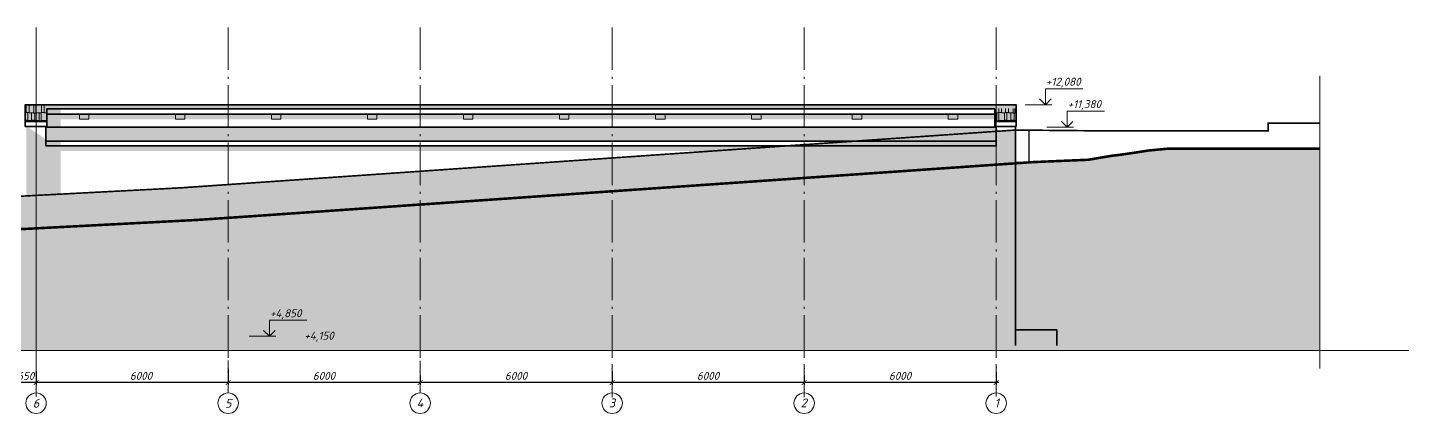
# Model space of a CAD drawing. Header units: millimetres. Extents: x -6419137 to 687965, y -598396 to 179722.
# Drawn here: x 397284 to 440249, y 111655 to 123709 of the extents above; entities that cross this region are included whole.
import ezdxf

# ---------------------------------------------------------------- set-up
doc = ezdxf.new("R2010")
doc.units = ezdxf.units.MM
doc.header["$MEASUREMENT"] = 0
doc.linetypes.add('Double Dashed', pattern=[1797.222233, 1325, -211.666656, 63.333344, -197.222233])
for name, color, linetype, lineweight in [('оси_Ном._пера__96', 7, 'Continuous', 5), ('оси_Ном._пера__97', 7, 'Continuous', 20), ('размеры_Ном._пера__96', 7, 'Continuous', 5), ('стены наруж_Ном._пера__95', 251, 'Continuous', 13), ('текст_Ном._пера__1', 7, 'Continuous', 25), ('чертеж_Ном._пера__91', 250, 'Continuous', 5), ('чертеж_Ном._пера__96', 7, 'Continuous', 13), ('чертеж_Ном._пера__98', 7, 'Continuous', 35), ('Штрих', 16, 'Continuous', 0), ('Штриховка', 7, 'Continuous', 5)]:
    doc.layers.add(name, color=color, linetype=linetype, lineweight=lineweight)
doc.layers.add('размеры', color=7, linetype='Continuous')
doc.layers.add('стены наруж', color=7, linetype='Continuous')
doc.styles.get("Standard").update_dxf_attribs({"font": 'isocpeui.ttf'})
doc.dimstyles.new('STEP', dxfattribs={"dimtxt": 200, "dimasz": 150, "dimexe": 80, "dimexo": 80, "dimgap": 80, "dimtad": 1, "dimdec": 0, "dimzin": 0, "dimdsep": 46, "dimtxsty": 'Standard', "dimblk": 'ARCHTICK', "dimcen": 150, "dimdle": 80, "dimadec": 0, "dimazin": 0, "dimtfac": 1, "dimtdec": 0, "dimtofl": 0, "dimtmove": 1, "dimatfit": 3, "dimfxl": 1, "dimtolj": 1, "dimtzin": 0, "dimarcsym": 0})
pattern_1 = [(0, (0.008, -32552.83), (510, 240), [120, -100, 140, -60, 180, -80]), (0, (120, -32542.83), (510, 240), [100, -380, 80, -120]), (0, (360, -32567.83), (510, 240), [60, -620]), (90, (0.008, -32552.83), (-170, 240), [230, -730]), (90, (120, -32552.83), (-170, 240), [225, -735]), (90, (220, -32552.83), (-170, 240), [210, -750]), (90, (360, -32567.83), (-170, 240), [230, -730]), (90, (420, -32567.83), (-170, 240), [230, -730]), (90, (600, -32552.83), (-170, 240), [220, -740])]

# ---------------------------------------------------------------- blocks, each defined once
blk = doc.blocks.new('_ArchTick')
at = {"color": 0, "linetype": 'ByBlock', "const_width": 0.15}
blk.add_lwpolyline([(-0.5, -0.5), (0.5, 0.5)], dxfattribs=at)
blk = doc.blocks.new('*D48')
at = {"layer": 'Defpoints', "color": 0, "transparency": 16777216}
for p in [(427553, 113018), (421553, 112933), (421553, 112625)]:
    blk.add_point(p, dxfattribs=at)
at = {"layer": 'размеры_Ном._пера__96', "color": 0, "lineweight": -2, "transparency": 16777216}
for p, q in [((427633, 112625), (421473, 112625)), ((421553, 112853), (421553, 112545)), ((427553, 112938), (427553, 112545))]:
    blk.add_line(p, q, dxfattribs=at)
at = {"layer": 'размеры_Ном._пера__96', "color": 0, "lineweight": -2, "transparency": 16777216, "xscale": 150, "yscale": 150, "zscale": 150, "rotation": 180}
blk.add_blockref('_ArchTick', (421553, 112625), dxfattribs=at)
at = {"layer": 'размеры_Ном._пера__96', "color": 0, "lineweight": -2, "transparency": 16777216, "xscale": 150, "yscale": 150, "zscale": 150}
blk.add_blockref('_ArchTick', (427553, 112625), dxfattribs=at)
at = {"layer": 'размеры_Ном._пера__96', "color": 0, "transparency": 16777216, "insert": (424548, 112830), "char_height": 250, "attachment_point": 5}
blk.add_mtext('\\A1;6000', dxfattribs=at)
blk = doc.blocks.new('*D49')
at = {"layer": 'Defpoints', "color": 0, "transparency": 16777216}
for p in [(415553, 113044), (415553, 112625), (421553, 112933)]:
    blk.add_point(p, dxfattribs=at)
at = {"layer": 'размеры_Ном._пера__96', "color": 0, "lineweight": -2, "transparency": 16777216}
for p, q in [((421633, 112625), (415473, 112625)), ((415553, 112964), (415553, 112545)), ((421553, 112853), (421553, 112545))]:
    blk.add_line(p, q, dxfattribs=at)
at = {"layer": 'размеры_Ном._пера__96', "color": 0, "lineweight": -2, "transparency": 16777216, "xscale": 150, "yscale": 150, "zscale": 150, "rotation": 180}
blk.add_blockref('_ArchTick', (415553, 112625), dxfattribs=at)
at = {"layer": 'размеры_Ном._пера__96', "color": 0, "lineweight": -2, "transparency": 16777216, "xscale": 150, "yscale": 150, "zscale": 150}
blk.add_blockref('_ArchTick', (421553, 112625), dxfattribs=at)
at = {"layer": 'размеры_Ном._пера__96', "color": 0, "transparency": 16777216, "insert": (418548, 112830), "char_height": 250, "attachment_point": 5}
blk.add_mtext('\\A1;6000', dxfattribs=at)
blk = doc.blocks.new('*D50')
at = {"layer": 'Defpoints', "color": 0, "transparency": 16777216}
for p in [(415553, 113044), (409553, 112922), (409553, 112625)]:
    blk.add_point(p, dxfattribs=at)
at = {"layer": 'размеры_Ном._пера__96', "color": 0, "lineweight": -2, "transparency": 16777216}
for p, q in [((415633, 112625), (409473, 112625)), ((409553, 112842), (409553, 112545)), ((415553, 112964), (415553, 112545))]:
    blk.add_line(p, q, dxfattribs=at)
at = {"layer": 'размеры_Ном._пера__96', "color": 0, "lineweight": -2, "transparency": 16777216, "xscale": 150, "yscale": 150, "zscale": 150, "rotation": 180}
blk.add_blockref('_ArchTick', (409553, 112625), dxfattribs=at)
at = {"layer": 'размеры_Ном._пера__96', "color": 0, "lineweight": -2, "transparency": 16777216, "xscale": 150, "yscale": 150, "zscale": 150}
blk.add_blockref('_ArchTick', (415553, 112625), dxfattribs=at)
at = {"layer": 'размеры_Ном._пера__96', "color": 0, "transparency": 16777216, "insert": (412548, 112830), "char_height": 250, "attachment_point": 5}
blk.add_mtext('\\A1;6000', dxfattribs=at)
blk = doc.blocks.new('*D51')
at = {"layer": 'Defpoints', "color": 0, "transparency": 16777216}
for p in [(403553, 112826), (403553, 112625), (409553, 112922)]:
    blk.add_point(p, dxfattribs=at)
at = {"layer": 'размеры_Ном._пера__96', "color": 0, "lineweight": -2, "transparency": 16777216}
for p, q in [((409633, 112625), (403473, 112625)), ((403553, 112746), (403553, 112545)), ((409553, 112842), (409553, 112545))]:
    blk.add_line(p, q, dxfattribs=at)
at = {"layer": 'размеры_Ном._пера__96', "color": 0, "lineweight": -2, "transparency": 16777216, "xscale": 150, "yscale": 150, "zscale": 150, "rotation": 180}
blk.add_blockref('_ArchTick', (403553, 112625), dxfattribs=at)
at = {"layer": 'размеры_Ном._пера__96', "color": 0, "lineweight": -2, "transparency": 16777216, "xscale": 150, "yscale": 150, "zscale": 150}
blk.add_blockref('_ArchTick', (409553, 112625), dxfattribs=at)
at = {"layer": 'размеры_Ном._пера__96', "color": 0, "transparency": 16777216, "insert": (406548, 112830), "char_height": 250, "attachment_point": 5}
blk.add_mtext('\\A1;6000', dxfattribs=at)
blk = doc.blocks.new('*D52')
at = {"layer": 'Defpoints', "color": 0, "transparency": 16777216}
for p in [(397553, 113044), (403553, 113126), (397553, 112625)]:
    blk.add_point(p, dxfattribs=at)
at = {"layer": 'размеры_Ном._пера__96', "color": 0, "lineweight": -2, "transparency": 16777216}
for p, q in [((403553, 113046), (403553, 112545)), ((403633, 112625), (397473, 112625)), ((397553, 112964), (397553, 112545))]:
    blk.add_line(p, q, dxfattribs=at)
at = {"layer": 'размеры_Ном._пера__96', "color": 0, "lineweight": -2, "transparency": 16777216, "xscale": 150, "yscale": 150, "zscale": 150, "rotation": 180}
blk.add_blockref('_ArchTick', (397553, 112625), dxfattribs=at)
at = {"layer": 'размеры_Ном._пера__96', "color": 0, "lineweight": -2, "transparency": 16777216, "xscale": 150, "yscale": 150, "zscale": 150}
blk.add_blockref('_ArchTick', (403553, 112625), dxfattribs=at)
at = {"layer": 'размеры_Ном._пера__96', "color": 0, "transparency": 16777216, "insert": (400831, 112830), "char_height": 250, "attachment_point": 5}
blk.add_mtext('\\A1;6000', dxfattribs=at)
blk = doc.blocks.new('*D53')
at = {"layer": 'Defpoints', "color": 0, "transparency": 16777216}
for p in [(397553, 113042), (396903, 112963), (396903, 112623)]:
    blk.add_point(p, dxfattribs=at)
at = {"layer": 'размеры_Ном._пера__96', "color": 0, "lineweight": -2, "transparency": 16777216}
for p, q in [((397633, 112623), (396823, 112623)), ((396903, 112883), (396903, 112543)), ((397553, 112962), (397553, 112543))]:
    blk.add_line(p, q, dxfattribs=at)
at = {"layer": 'размеры_Ном._пера__96', "color": 0, "lineweight": -2, "transparency": 16777216, "xscale": 150, "yscale": 150, "zscale": 150, "rotation": 180}
blk.add_blockref('_ArchTick', (396903, 112623), dxfattribs=at)
at = {"layer": 'размеры_Ном._пера__96', "color": 0, "lineweight": -2, "transparency": 16777216, "xscale": 150, "yscale": 150, "zscale": 150}
blk.add_blockref('_ArchTick', (397553, 112623), dxfattribs=at)
at = {"layer": 'размеры_Ном._пера__96', "color": 0, "transparency": 16777216, "insert": (397228, 112828), "char_height": 250, "attachment_point": 5}
blk.add_mtext('\\A1;650', dxfattribs=at)
blk = doc.blocks.new('*D86')
at = {"layer": 'Defpoints', "color": 0, "transparency": 16777216}
for p in [(427553, 113018), (421553, 112933), (421553, 112625)]:
    blk.add_point(p, dxfattribs=at)
at = {"layer": 'размеры_Ном._пера__96', "color": 0, "lineweight": -2, "transparency": 16777216}
for p, q in [((427633, 112625), (421473, 112625)), ((421553, 112853), (421553, 112545)), ((427553, 112938), (427553, 112545))]:
    blk.add_line(p, q, dxfattribs=at)
at = {"layer": 'размеры_Ном._пера__96', "color": 0, "lineweight": -2, "transparency": 16777216, "xscale": 150, "yscale": 150, "zscale": 150, "rotation": 180}
blk.add_blockref('_ArchTick', (421553, 112625), dxfattribs=at)
at = {"layer": 'размеры_Ном._пера__96', "color": 0, "lineweight": -2, "transparency": 16777216, "xscale": 150, "yscale": 150, "zscale": 150}
blk.add_blockref('_ArchTick', (427553, 112625), dxfattribs=at)
at = {"layer": 'размеры_Ном._пера__96', "color": 0, "transparency": 16777216, "insert": (424548, 112830), "char_height": 250, "attachment_point": 5}
blk.add_mtext('\\A1;6000', dxfattribs=at)
blk = doc.blocks.new('*D87')
at = {"layer": 'Defpoints', "color": 0, "transparency": 16777216}
for p in [(415553, 113044), (415553, 112625), (421553, 112933)]:
    blk.add_point(p, dxfattribs=at)
at = {"layer": 'размеры_Ном._пера__96', "color": 0, "lineweight": -2, "transparency": 16777216}
for p, q in [((421633, 112625), (415473, 112625)), ((415553, 112964), (415553, 112545)), ((421553, 112853), (421553, 112545))]:
    blk.add_line(p, q, dxfattribs=at)
at = {"layer": 'размеры_Ном._пера__96', "color": 0, "lineweight": -2, "transparency": 16777216, "xscale": 150, "yscale": 150, "zscale": 150, "rotation": 180}
blk.add_blockref('_ArchTick', (415553, 112625), dxfattribs=at)
at = {"layer": 'размеры_Ном._пера__96', "color": 0, "lineweight": -2, "transparency": 16777216, "xscale": 150, "yscale": 150, "zscale": 150}
blk.add_blockref('_ArchTick', (421553, 112625), dxfattribs=at)
at = {"layer": 'размеры_Ном._пера__96', "color": 0, "transparency": 16777216, "insert": (418548, 112830), "char_height": 250, "attachment_point": 5}
blk.add_mtext('\\A1;6000', dxfattribs=at)
blk = doc.blocks.new('*D88')
at = {"layer": 'Defpoints', "color": 0, "transparency": 16777216}
for p in [(415553, 113044), (409553, 112922), (409553, 112625)]:
    blk.add_point(p, dxfattribs=at)
at = {"layer": 'размеры_Ном._пера__96', "color": 0, "lineweight": -2, "transparency": 16777216}
for p, q in [((415633, 112625), (409473, 112625)), ((409553, 112842), (409553, 112545)), ((415553, 112964), (415553, 112545))]:
    blk.add_line(p, q, dxfattribs=at)
at = {"layer": 'размеры_Ном._пера__96', "color": 0, "lineweight": -2, "transparency": 16777216, "xscale": 150, "yscale": 150, "zscale": 150, "rotation": 180}
blk.add_blockref('_ArchTick', (409553, 112625), dxfattribs=at)
at = {"layer": 'размеры_Ном._пера__96', "color": 0, "lineweight": -2, "transparency": 16777216, "xscale": 150, "yscale": 150, "zscale": 150}
blk.add_blockref('_ArchTick', (415553, 112625), dxfattribs=at)
at = {"layer": 'размеры_Ном._пера__96', "color": 0, "transparency": 16777216, "insert": (412548, 112830), "char_height": 250, "attachment_point": 5}
blk.add_mtext('\\A1;6000', dxfattribs=at)
blk = doc.blocks.new('*D89')
at = {"layer": 'Defpoints', "color": 0, "transparency": 16777216}
for p in [(403553, 112826), (403553, 112625), (409553, 112922)]:
    blk.add_point(p, dxfattribs=at)
at = {"layer": 'размеры_Ном._пера__96', "color": 0, "lineweight": -2, "transparency": 16777216}
for p, q in [((409633, 112625), (403473, 112625)), ((403553, 112746), (403553, 112545)), ((409553, 112842), (409553, 112545))]:
    blk.add_line(p, q, dxfattribs=at)
at = {"layer": 'размеры_Ном._пера__96', "color": 0, "lineweight": -2, "transparency": 16777216, "xscale": 150, "yscale": 150, "zscale": 150, "rotation": 180}
blk.add_blockref('_ArchTick', (403553, 112625), dxfattribs=at)
at = {"layer": 'размеры_Ном._пера__96', "color": 0, "lineweight": -2, "transparency": 16777216, "xscale": 150, "yscale": 150, "zscale": 150}
blk.add_blockref('_ArchTick', (409553, 112625), dxfattribs=at)
at = {"layer": 'размеры_Ном._пера__96', "color": 0, "transparency": 16777216, "insert": (406548, 112830), "char_height": 250, "attachment_point": 5}
blk.add_mtext('\\A1;6000', dxfattribs=at)
blk = doc.blocks.new('*D90')
at = {"layer": 'Defpoints', "color": 0, "transparency": 16777216}
for p in [(397553, 113044), (403553, 113126), (397553, 112625)]:
    blk.add_point(p, dxfattribs=at)
at = {"layer": 'размеры_Ном._пера__96', "color": 0, "lineweight": -2, "transparency": 16777216}
for p, q in [((403553, 113046), (403553, 112545)), ((403633, 112625), (397473, 112625)), ((397553, 112964), (397553, 112545))]:
    blk.add_line(p, q, dxfattribs=at)
at = {"layer": 'размеры_Ном._пера__96', "color": 0, "lineweight": -2, "transparency": 16777216, "xscale": 150, "yscale": 150, "zscale": 150, "rotation": 180}
blk.add_blockref('_ArchTick', (397553, 112625), dxfattribs=at)
at = {"layer": 'размеры_Ном._пера__96', "color": 0, "lineweight": -2, "transparency": 16777216, "xscale": 150, "yscale": 150, "zscale": 150}
blk.add_blockref('_ArchTick', (403553, 112625), dxfattribs=at)
at = {"layer": 'размеры_Ном._пера__96', "color": 0, "transparency": 16777216, "insert": (400831, 112830), "char_height": 250, "attachment_point": 5}
blk.add_mtext('\\A1;6000', dxfattribs=at)
blk = doc.blocks.new('*D91')
at = {"layer": 'Defpoints', "color": 0, "transparency": 16777216}
for p in [(397553, 113042), (396903, 112963), (396903, 112623)]:
    blk.add_point(p, dxfattribs=at)
at = {"layer": 'размеры_Ном._пера__96', "color": 0, "lineweight": -2, "transparency": 16777216}
for p, q in [((397633, 112623), (396823, 112623)), ((396903, 112883), (396903, 112543)), ((397553, 112962), (397553, 112543))]:
    blk.add_line(p, q, dxfattribs=at)
at = {"layer": 'размеры_Ном._пера__96', "color": 0, "lineweight": -2, "transparency": 16777216, "xscale": 150, "yscale": 150, "zscale": 150, "rotation": 180}
blk.add_blockref('_ArchTick', (396903, 112623), dxfattribs=at)
at = {"layer": 'размеры_Ном._пера__96', "color": 0, "lineweight": -2, "transparency": 16777216, "xscale": 150, "yscale": 150, "zscale": 150}
blk.add_blockref('_ArchTick', (397553, 112623), dxfattribs=at)
at = {"layer": 'размеры_Ном._пера__96', "color": 0, "transparency": 16777216, "insert": (397228, 112828), "char_height": 250, "attachment_point": 5}
blk.add_mtext('\\A1;650', dxfattribs=at)
blk = doc.blocks.new('A$C40B03653')
at = {"layer": 'чертеж_Ном._пера__91', "linetype": 'Continuous', "lineweight": 15}
for p, q in [((66, -133), (66, 367)), ((66, 367), (1236, 367)), ((-566, -133), (266, -133))]:
    blk.add_line(p, q, dxfattribs=at)
at = {"layer": 'чертеж_Ном._пера__98', "linetype": 'Continuous'}
for q in [(-114, 47), (246, 47)]:
    blk.add_line((66, -133), q, dxfattribs=at)

msp = doc.modelspace()

# ---------------------------------------------------------------- hatches: boundary and pattern name
at = {"layer": 'размеры', "true_color": 0x7d6554}
h = msp.add_hatch(dxfattribs=at)
h.set_pattern_fill('GRAVEL', color=37, scale=1500, angle=12)
h.set_pattern_definition([(240.012788, (744.53, -11113.45), (-8930.963383, -15699.9329), [201.804, -19978.632]), (196.96974, (643.67, -11288.245), (17294.789277, 5209.631836), [346.302, -34283.887]), (144.510447, (312.445, -11389.32), (18102.75691, -13020.76005), [244.182, -24174.049]), (279.273689, (-181.804, -11877.75), (-4770.129323, 29656.295558), [315.357, -31220.337]), (304.833654, (-130.984, -12188.99), (-11078.51744, 16047.319132), [309.2325, -30614.0597]), (9.273689, (45.65, -12442.81), (-29656.295558, -4770.129323), [315.357, -31220.337]), (49.69424, (356.883, -12391.99), (-15955.202852, -18726.491982), [417.0435, -41287.273]), (84.255328, (626.655, -12073.95), (3409.464011, 34461.943578), [393.732, -38979.4822]), (133.429566, (666.065, -11682.2), (-15792.04918, 16578.937924), [316.425, -31326.1097]), (187.236358, (448.53, -11452.4), (16451.30295, 1963.321497), [361.248, -17701.144]), (234.397438, (90.164, -11497.907), (-14176.1139147, -19881.845847), [467.172, -46250.0625]), (150.814075, (1273.86, -11583.68), (-12141.755025, 6620.255653), [159.4515, -15785.767]), (183.469234, (1134.655, -11505.92), (19697.613287, 1119.835169), [303.3555, -30032.267]), (237, (831.9, -11524.3), (311.8675, -1467.2214), [212.1315, -1909.189]), (215.19859, (691.73, -11370.04), (6712.37193, 4493.78048), [114.237, -11309.4227]), (303.80141, (598.38, -11435.9), (-2402.82401, 4089.79667), [161.5545, -7916.1927]), (42.963757, (688.25, -11570.14), (3777.92913, 3870.04541), [262.3935, -8484.0343]), (173.56505, (880.27, -11391.3), (3246.31034, -843.48633), [189.7365, -4553.68]), (28.38954, (-252.61, -11616.77), (13736.611402, 7520.339566), [265.8, -26314.2677]), (82.346176, (-18.78, -11490.39), (-2438.342706, -17386.905557), [222.9915, -22076.1116]), (305.19859, (817.9, -11097.86), (-4493.78048, 6712.37193), [228.4725, -11195.187]), (355.61046, (949.59, -11284.56), (-15607.81662, 1282.988841), [265.8, -26314.2677]), (351.443955, (-59.25, -12526.45), (-7959.84208, 1375.10512), [256.32, -12559.6856]), (306.77514, (194.21, -12564.58), (-10766.649904, 14580.09773), [214.767, -21261.9646]), (78.80141, (1144.43, -12561.96), (1375.10512, 7959.84208), [228.4725, -11195.187]), (29.354025, (1188.805, -12337.84), (-17826.40807, -9923.163575), [251.4465, -24893.1354]), (81.443955, (425.5, -12714.78), (-1375.10512, -7959.84208), [128.16, -12687.8456]), (113.30993, (1056.4, -12580.68), (-2714.69155, 5557.01807), [76.485, -7572.0443]), (177.96376, (1026.13, -12510.43), (4713.53174, -531.6188), [309.2325, -5875.426]), (198.009006, (717.1, -12499.45), (14360.346475, 4585.896763), [286.575, -28370.8848]), (315.69007, (716.3, -11702.2), (-2090.95647, 2622.57527), [216.333, -5191.994]), (5.157227, (871.12, -11853.3), (25566.498891, 2367.305314), [377.691, -37391.344]), (72.945396, (1247.28, -11819.35), (-3685.81285, -11518.019953), [154.434, -15289.011]), (102, (1292.6, -11671.7), (-1779.089, 1155.354), [90, -1410]), (132.256437, (678.4, -12461.67), (8051.958358, -9023.079663), [208.386, -20630.28]), (60.012788, (538.27, -12307.43), (8930.963383, 15699.9329), [403.608, -19776.828]), (12, (740, -11957.9), (1155.354, 1779.089), [390, -1110]), (337.304846, (1121.47, -11876.765), (16855.286765, -7151.874445), [237.171, -23479.9115]), (266.054604, (1340.28, -11968.27), (-219.75126, -6180.75314), [218.403, -10701.762]), (219.645975, (1325.25, -12186.16), (-24758.531259, -20597.697199), [355.5975, -35204.2113]), (187.426079, (1051.44, -12413.045), (-19385.7457505, -2587.05657), [376.1985, -37243.61])])
h.paths.add_polyline_path([(348205.5, 115214.3), (348205.5, 114198.4), (348464.1, 114241.5), (352883.3, 114881.8), (354190.1, 115031.2), (356359.5, 115337), (360190.1, 115531.2), (367633, 115925.3), (370190.1, 116031.2), (374003.3, 116257.8), (400285.8, 117629.4), (408364.7, 118156.3), (428152.6, 119526.3), (428161.6, 120531.6), (407248.5, 119083.8), (401674.7, 118705.7), (388112.8, 118002.1), (356190.1, 116331.9), (350041.9, 115520.3)])
at = {"layer": 'размеры', "true_color": 0xd093d2}
h = msp.add_hatch(color=213, dxfattribs=at)
h.dxf.hatch_style = 1
h.set_gradient(color1=(224, 186, 159), color2=(192, 192, 192), tint=1, name='HEMISPHERICAL')
h.paths.add_polyline_path([(348205.5, 115190.1), (348205.5, 114174.3), (348464.1, 114217.4), (352883.3, 114857.6), (354190.1, 115007.1), (356359.5, 115312.8), (360190.1, 115507.1), (367633, 115901.2), (370190.1, 116007.1), (374003.3, 116233.6), (400285.8, 117605.3), (408364.7, 118132.2), (428152.6, 119502.1), (428161.6, 120507.5), (407248.5, 119059.7), (401674.7, 118681.6), (388112.8, 117978), (356190.1, 116307.8), (350041.9, 115496.2)])
at = {"layer": 'стены наруж', "true_color": 0x47602f}
h = msp.add_hatch(color=59, dxfattribs=at)
h.dxf.hatch_style = 1
h.set_gradient(color1=(44, 89, 44), color2=(219, 228, 205), rotation=270, tint=1)
h.paths.add_polyline_path([(348205.5, 114089), (348205.5, 113757.7), (348205.5, 113774), (348205.5, 113774), (348205.5, 113622.8), (437662.8, 113628.9), (437662.8, 119898.8), (432893.8, 119922.6), (430429.2, 119578.9), (428705.7, 119505.7), (412495.9, 118383.5), (394523.1, 117278.7), (356705.7, 115305), (348724.4, 114175.5)])
at = {"layer": 'стены наруж'}
h = msp.add_hatch(color=256, dxfattribs=at)
h.dxf.hatch_style = 1
h.set_gradient(color1=(153, 153, 153), color2=(247, 247, 247), rotation=285, tint=1)
h.paths.add_polyline_path([(428151.6, 113774), (429501.6, 113774), (429502.6, 114267), (428152.6, 114267)])
at = {"layer": 'Штрих', "true_color": 0xcf5330}
h = msp.add_hatch(color=32, dxfattribs=at)
h.dxf.hatch_style = 1
h.paths.add_polyline_path([(397213.3, 121167.9), (428172.6, 121167.9), (428172.6, 121297), (397213.3, 121297)])
h = msp.add_hatch(color=32, dxfattribs=at)
h.dxf.hatch_style = 1
h.paths.add_polyline_path([(397883.9, 120777), (397883.3, 121184.2), (397213.3, 121184.2), (397213.3, 120777)])
h = msp.add_hatch(color=32, dxfattribs=at)
h.dxf.hatch_style = 1
h.paths.add_polyline_path([(428172.6, 120777), (428172.6, 121184.2), (427510, 121184.2), (427510, 120777)])
h = msp.add_hatch(color=32, dxfattribs=at)
h.dxf.hatch_style = 1
h.paths.add_polyline_path([(397852.6, 120596.6), (397852.6, 120162.1), (427552.6, 120162.1), (427552.6, 120596.6)])
at = {"layer": 'Штриховка', "true_color": 0x4d1300}
h = msp.add_hatch(dxfattribs=at)
h.set_pattern_fill('AR-RSHKE', color=28, scale=20, style=2)
h.set_pattern_definition(pattern_1)
h.paths.add_polyline_path([(397887.9, 121297), (397217.3, 121297), (397213.3, 120777), (397883.9, 120777)])
at = {"layer": 'Штриховка', "true_color": 0xa8a8b8}
h = msp.add_hatch(color=253, dxfattribs=at)
h.dxf.hatch_style = 1
h.paths.add_polyline_path([(397252.4, 113774), (397752.8, 113774), (398325, 114017), (398325, 121184.2), (397883.9, 121184.2), (397883.9, 120622), (397852.6, 120622), (397852.6, 120227), (397252.6, 120622), (397249.7, 117174.4)])
at = {"layer": 'Штриховка', "true_color": 0x4d1300}
h = msp.add_hatch(dxfattribs=at)
h.set_pattern_fill('AR-RSHKE', color=28, scale=20, style=2)
h.set_pattern_definition(pattern_1)
h.paths.add_polyline_path([(397883.5, 121297), (397883.5, 121167.9), (428172.6, 121167.9), (428172.6, 121297)])
h = msp.add_hatch(dxfattribs=at)
h.set_pattern_fill('AR-RSHKE', color=28, scale=20, style=2)
h.set_pattern_definition(pattern_1)
h.paths.add_polyline_path([(428172.6, 121184.2), (427510, 121184.2), (427510, 120777), (428172.6, 120777)])
at = {"layer": 'Штриховка', "true_color": 0xa8a8b8}
h = msp.add_hatch(color=253, dxfattribs=at)
h.dxf.hatch_style = 1
h.paths.add_polyline_path([(397897.2, 121000), (398083.3, 120841), (398083.3, 121000)])
h.paths.add_polyline_path([(398084.8, 120836.7), (398088.4, 120836.5), (398084.8, 120841.8)])
h.paths.add_polyline_path([(427510, 120841.8), (427510, 121000), (398083.3, 121000), (398083.3, 120841.8)])
at = {"layer": 'Штриховка', "true_color": 0x4d1300}
h = msp.add_hatch(dxfattribs=at)
h.set_pattern_fill('AR-RSHKE', color=28, scale=20, style=2)
h.set_pattern_definition([(0, (0.008, -32182.83), (510, 240), [120, -100, 140, -60, 180, -80]), (0, (120, -32172.83), (510, 240), [100, -380, 80, -120]), (0, (360, -32197.83), (510, 240), [60, -620]), (90, (0.008, -32182.83), (-170, 240), [230, -730]), (90, (120, -32182.83), (-170, 240), [225, -735]), (90, (220, -32182.83), (-170, 240), [210, -750]), (90, (360, -32197.83), (-170, 240), [230, -730]), (90, (420, -32197.83), (-170, 240), [230, -730]), (90, (600, -32182.83), (-170, 240), [220, -740])])
h.paths.add_polyline_path([(397852.6, 120588.1), (397852.6, 120162.1), (427552.6, 120162.1), (427552.6, 120588.1)])
at = {"layer": 'Штриховка', "true_color": 0xa8a8b8}
h = msp.add_hatch(color=253, dxfattribs=at)
h.dxf.hatch_style = 1
h.paths.add_polyline_path([(427737.1, 120365.1), (427552.6, 120597), (427552.6, 120009.3), (427737.1, 120009.3)])
h.paths.add_polyline_path([(397865.9, 120010.9), (398051.9, 119851.8), (398051.9, 120010.9)])
h.paths.add_polyline_path([(398053.5, 119847.6), (398057.1, 119847.4), (398053.5, 119852.6)])
h.paths.add_polyline_path([(427737.1, 119852.7), (427737.1, 120010.9), (398051.9, 120010.9), (398051.9, 119852.7)])

# ---------------------------------------------------------------- linework, layer by layer
at = {"layer": 'оси_Ном._пера__96', "linetype": 'Double Dashed'}
for p, q in [((397552.6, 123708.6), (397552.6, 112946)), ((397552.6, 123708.6), (397552.6, 112946)), ((403552.6, 123708.6), (403552.6, 112946)), ((403552.6, 123708.6), (403552.6, 112946)), ((409552.6, 123708.6), (409552.6, 112946)), ((409552.6, 123708.6), (409552.6, 112946)), ((415552.6, 123708.6), (415552.6, 112946)), ((415552.6, 123708.6), (415552.6, 112946)), ((421552.6, 123708.6), (421552.6, 112946)), ((421552.6, 123708.6), (421552.6, 112946)), ((427552.6, 123708.6), (427552.6, 112946)), ((427552.6, 123708.6), (427552.6, 112946)), ((397552.6, 123155.2), (397552.6, 113072.5)), ((397552.6, 123155.2), (397552.6, 113072.5)), ((397552.6, 113195.4), (397552.6, 112295.4)), ((397552.6, 113195.3), (397552.6, 112295.3)), ((397552.6, 113072.5), (397552.6, 112172.5)), ((397552.6, 113072.5), (397552.6, 112172.5)), ((403552.6, 113308), (403552.6, 112408)), ((403552.6, 113308), (403552.6, 112408)), ((403552.6, 113308), (403552.6, 112408)), ((403552.6, 113308), (403552.6, 112408)), ((403552.6, 113195.4), (403552.6, 112295.4)), ((403552.6, 113195.3), (403552.6, 112295.3)), ((409552.6, 113296.7), (409552.6, 112396.7)), ((409552.6, 113296.7), (409552.6, 112396.7)), ((409552.6, 113296.7), (409552.6, 112396.7)), ((409552.6, 113296.7), (409552.6, 112396.7)), ((409552.6, 113195.4), (409552.6, 112295.4)), ((409552.6, 113195.3), (409552.6, 112295.3)), ((415552.6, 113195.4), (415552.6, 112295.4)), ((415552.6, 113195.3), (415552.6, 112295.3)), ((415552.6, 113067.7), (415552.6, 112167.7)), ((415552.6, 113067.7), (415552.6, 112167.7)), ((415552.6, 113067.6), (415552.6, 112167.7)), ((415552.6, 113067.6), (415552.6, 112167.7)), ((421552.6, 113195.4), (421552.6, 112295.4)), ((421552.6, 113195.3), (421552.6, 112295.3)), ((421552.6, 113067.7), (421552.6, 112167.7)), ((421552.6, 113067.7), (421552.6, 112167.7)), ((421552.6, 113067.6), (421552.6, 112167.7)), ((421552.6, 113067.6), (421552.6, 112167.7)), ((427552.6, 113195.4), (427552.6, 112295.4)), ((427552.6, 113195.3), (427552.6, 112295.3)), ((427552.6, 113082.2), (427552.6, 112182.2)), ((427552.6, 113082.2), (427552.6, 112182.2))]:
    msp.add_line(p, q, dxfattribs=at)
for p in [(415552.6, 113067.7), (415552.6, 113067.7), (415552.6, 113067.7), (415552.6, 113067.7), (415552.6, 113067.6), (415552.6, 113067.6), (415552.6, 113067.6), (415552.6, 113067.6), (421552.6, 113067.7), (421552.6, 113067.7), (421552.6, 113067.7), (421552.6, 113067.7), (421552.6, 113067.6), (421552.6, 113067.6), (421552.6, 113067.6), (421552.6, 113067.6), (427552.6, 113082.2), (427552.6, 113082.2), (427552.6, 113082.2), (427552.6, 113082.2), (397552.6, 112946), (397552.6, 112946), (397552.6, 112946), (397552.6, 112946), (403552.6, 112946), (403552.6, 112946), (403552.6, 112946), (403552.6, 112946), (409552.6, 112946), (409552.6, 112946), (409552.6, 112946), (409552.6, 112946), (415552.6, 112946), (415552.6, 112946), (415552.6, 112946), (415552.6, 112946), (421552.6, 112946), (421552.6, 112946), (421552.6, 112946), (421552.6, 112946), (427552.6, 112946), (427552.6, 112946), (427552.6, 112946), (427552.6, 112946), (397552.6, 112406.3), (397552.6, 112406.3), (403552.6, 112392.4), (403552.6, 112392.4), (403552.6, 112392.4), (403552.6, 112392.4), (409552.6, 112381.1), (409552.6, 112381.1), (409552.6, 112381.1), (409552.6, 112381.1), (415552.6, 112401.4), (415552.6, 112401.4), (415552.6, 112401.4), (415552.6, 112401.4), (421552.6, 112401.4), (421552.6, 112401.4), (421552.6, 112401.4), (421552.6, 112401.4), (427552.6, 112416), (427552.6, 112416)]:
    msp.add_point(p, dxfattribs=at)
at = {"layer": 'оси_Ном._пера__97', "linetype": 'Continuous'}
for centre in [(397552.6, 111975.4), (397552.6, 111975.3), (403552.6, 111975.4), (403552.6, 111975.3), (409552.6, 111975.4), (409552.6, 111975.3), (415552.6, 111975.4), (415552.6, 111975.3), (421552.6, 111975.4), (421552.6, 111975.3), (427552.6, 111975.4), (427552.6, 111975.3)]:
    msp.add_ellipse(centre, major_axis=(-226.3, 226.3), ratio=1, start_param=2.3561945, end_param=8.6393798, dxfattribs=at)
at = {"layer": 'стены наруж_Ном._пера__95'}
msp.add_lwpolyline([(437662.8, 113059.8), (437662.8, 122203)], dxfattribs=at)
at = {"layer": 'чертеж_Ном._пера__91'}
for points in [[(398904.3, 121001.3), (398904.3, 120851.3), (399204.2, 120851.3), (399204.2, 121001.3)], [(402204.2, 121001.3), (402204.2, 120851.3), (401904.3, 120851.3), (401904.3, 121001.3)], [(404904.3, 121001.3), (404904.3, 120851.3), (405204.2, 120851.3), (405204.2, 121001.3)], [(408204.2, 121001.3), (408204.2, 120851.3), (407904.3, 120851.3), (407904.3, 121001.3)], [(410904.3, 121001.3), (410904.3, 120851.3), (411204.2, 120851.3), (411204.2, 121001.3)], [(414204.2, 121001.3), (414204.2, 120851.3), (413904.3, 120851.3), (413904.3, 121001.3)], [(416904.3, 121001.3), (416904.3, 120851.3), (417204.2, 120851.3), (417204.2, 121001.3)], [(420204.2, 121001.3), (420204.2, 120851.3), (419904.3, 120851.3), (419904.3, 121001.3)], [(423054.3, 121001.3), (423054.3, 120851.3), (423354.2, 120851.3), (423354.2, 121001.3)], [(426354.2, 121001.3), (426354.2, 120851.3), (426054.3, 120851.3), (426054.3, 121001.3)], [(428152.6, 120506.9), (436051.9, 120470.3)], [(346408, 113625.9), (441482.6, 113625.9)]]:
    msp.add_lwpolyline(points, dxfattribs=at)
at = {"layer": 'чертеж_Ном._пера__96', "color": 18, "true_color": 0x5c0000, "const_width": 50}
for points in [[(428152.7, 120506.9), (430846.4, 120481.2), (436053.1, 120483.5), (436051.9, 120720.3), (437662.8, 120720.3)], [(348205.5, 115193.8), (350004.3, 115493.6), (356060.3, 116300.4), (402092, 118702.7), (428152.6, 120506.9)]]:
    msp.add_lwpolyline(points, dxfattribs=at)
msp.add_lwpolyline([(428152.6, 120506.9), (428577.4, 120506.9), (428577.4, 119496.8), (428152.6, 119496.8)], close=True, dxfattribs=at)
at = {"layer": 'чертеж_Ном._пера__96', "const_width": 80}
msp.add_lwpolyline([(396025.3, 117357.1), (397668.5, 117442.8), (399786.9, 117553.4), (401479.9, 117641.7), (402578.2, 117699.1), (403977.9, 117793.8), (405482.8, 117898), (406605.1, 117975.7), (408194.8, 118085.7), (409572.3, 118181.1), (411196.5, 118293.5), (412194, 118362.6), (413512.6, 118453.9), (415534.6, 118593.9), (416874.1, 118686.6), (418357.9, 118789.3), (419369.5, 118859.4), (420785.3, 118957.4), (422071.4, 119046.4), (423457.4, 119142.4), (424770.8, 119233.3), (426339.3, 119341.9), (427447.5, 119418.6), (428705.7, 119505.7), (430429.2, 119578.9), (431168.3, 119703.5), (431435, 119735.5), (431901.8, 119803), (432313.3, 119867.4), (432893.8, 119922.6), (437662.8, 119922.7)], dxfattribs=at)
at = {"layer": 'чертеж_Ном._пера__96', "lineweight": 25, "const_width": 30}
msp.add_lwpolyline([(437662.8, 113625.9), (348205.5, 113625.8)], dxfattribs=at)
at = {"layer": 'чертеж_Ном._пера__98'}
for points in [[(397213.3, 120622), (397213.3, 121297), (428172.6, 121297), (428172.6, 120622), (427510, 120622), (427510, 121167.9), (397883.9, 121167.9), (397883.9, 120622), (397213.3, 120622)], [(397213.3, 120777), (397883.9, 120777)], [(427510, 121001.3), (397883.9, 121001.3)], [(427510, 120777), (428172.6, 120777)], [(397852.6, 120622), (397852.6, 120009.3)], [(397852.6, 120597), (427552.6, 120597)], [(428172.6, 120622), (427510, 120622)], [(428152.6, 120622), (427552.6, 120622), (427552.6, 120009.3)], [(428152.6, 113774), (428152.6, 120622)], [(427552.6, 120162.1), (397852.6, 120162.1), (397852.6, 120162.1)], [(397852.6, 120009.3), (427552.6, 120009.3)], [(429452.6, 113774), (429452.6, 114267), (428152.6, 114267), (428152.6, 113774)]]:
    msp.add_lwpolyline(points, dxfattribs=at)

# ---------------------------------------------------------------- block references
at = {"layer": 'чертеж_Ном._пера__96'}
for p in [(429025.1, 121429.7), (429705.6, 120729.7), (404777.6, 114199.7)]:
    msp.add_blockref('A$C40B03653', p, dxfattribs=at)

# ---------------------------------------------------------------- texts
at = {"layer": 'текст_Ном._пера__1', "linetype": 'Continuous', "char_height": 184, "attachment_point": 1, "line_spacing_factor": 0.981818}
for s, insert in [('{\\H1.5x;6}', (397449.6, 112112.2)), ('{\\H1.5x;5}', (403456.2, 112112.6)), ('{\\H1.5x;4}', (409442.1, 112120.9)), ('{\\H1.5x;3}', (415450.9, 112123.4)), ('{\\H1.5x;2}', (421444.4, 112124.1)), ('{\\H1.5x;1}', (427499.7, 112121))]:
    msp.add_mtext(s, dxfattribs=dict(at, insert=insert))
at = {"layer": 'чертеж_Ном._пера__96', "char_height": 250, "attachment_point": 7}
for s, insert in [('+12,080{\\A1;\\H0.66x;\\S^  ;}', (429107.1, 121832.3)), ('+11,380{\\A1;\\H0.66x;\\S^  ;}', (429787.5, 121132.3)), ('+4,850{\\A1;\\H0.66x;\\S^  ;}', (404859.5, 114602.3)), ('+4,150{\\A1;\\H0.66x;\\S^  ;}', (405932.9, 113902.3))]:
    msp.add_mtext(s, dxfattribs=dict(at, insert=insert))

# ---------------------------------------------------------------- dimensions: what is measured, and where the dimension line sits
at = {"layer": 'размеры_Ном._пера__96'}
for base, p1, p2, picture, middle in [((396902.6, 112623), (397552.6, 113041.7), (396902.6, 112963.3), '*D53', (397227.6, 112623)), ((396902.6, 112623), (397552.6, 113041.7), (396902.6, 112963.3), '*D91', (397227.6, 112623)), ((397552.6, 112624.9), (403552.6, 113126.4), (397552.6, 113043.6), '*D52', (400830.6, 112624.9)), ((397552.6, 112624.9), (403552.6, 113126.4), (397552.6, 113043.6), '*D90', (400830.6, 112624.9)), ((409552.6, 112624.9), (415552.6, 113043.6), (409552.6, 112922.2), '*D50', (412547.8, 112624.9)), ((409552.6, 112624.9), (415552.6, 113043.6), (409552.6, 112922.3), '*D88', (412547.8, 112624.9)), ((415552.6, 112624.9), (421552.6, 112933.2), (415552.6, 113043.6), '*D49', (418547.8, 112624.9)), ((415552.6, 112624.9), (421552.6, 112933.2), (415552.6, 113043.6), '*D87', (418547.8, 112624.9)), ((421552.6, 112624.9), (427552.6, 113017.9), (421552.6, 112933.2), '*D48', (424547.8, 112624.9)), ((421552.6, 112624.9), (427552.6, 113017.9), (421552.6, 112933.2), '*D86', (424547.8, 112624.9)), ((403552.6, 112624.9), (409552.6, 112922.2), (403552.6, 112825.6), '*D51', (406547.8, 112624.9)), ((403552.6, 112624.9), (409552.6, 112922.3), (403552.6, 112825.7), '*D89', (406547.8, 112624.9))]:
    dim = msp.add_linear_dim(base=base, p1=p1, p2=p2, angle=180, dimstyle='STEP', override={"dimtxt": 250}, dxfattribs=at)
    dim.commit()
    dim.dimension.update_dxf_attribs({"geometry": picture, "text_midpoint": middle, "dimtype": 160})

doc.saveas('drawing.dxf')
